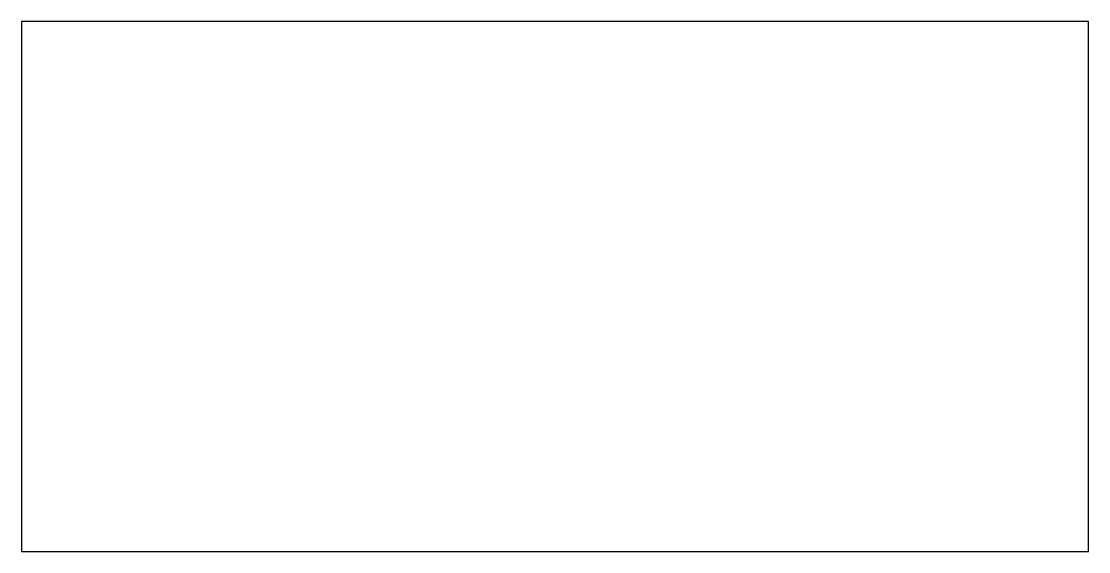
# Model space of a CAD drawing. Header units: millimetres. Extents: x -149 to 149, y -74 to 74.
import ezdxf

# ---------------------------------------------------------------- set-up
doc = ezdxf.new("R2010")
doc.units = ezdxf.units.MM
doc.layers.add('Sketch', color=7, linetype='CONTINUOUS')

msp = doc.modelspace()

# ---------------------------------------------------------------- linework, layer by layer
at = {"layer": 'Sketch'}
for p, q in [((-149, 74), (-149, -74)), ((149, 74), (-149, 74)), ((149, -74), (149, 74)), ((-149, -74), (149, -74))]:
    msp.add_line(p, q, dxfattribs=at)

doc.saveas('drawing.dxf')
